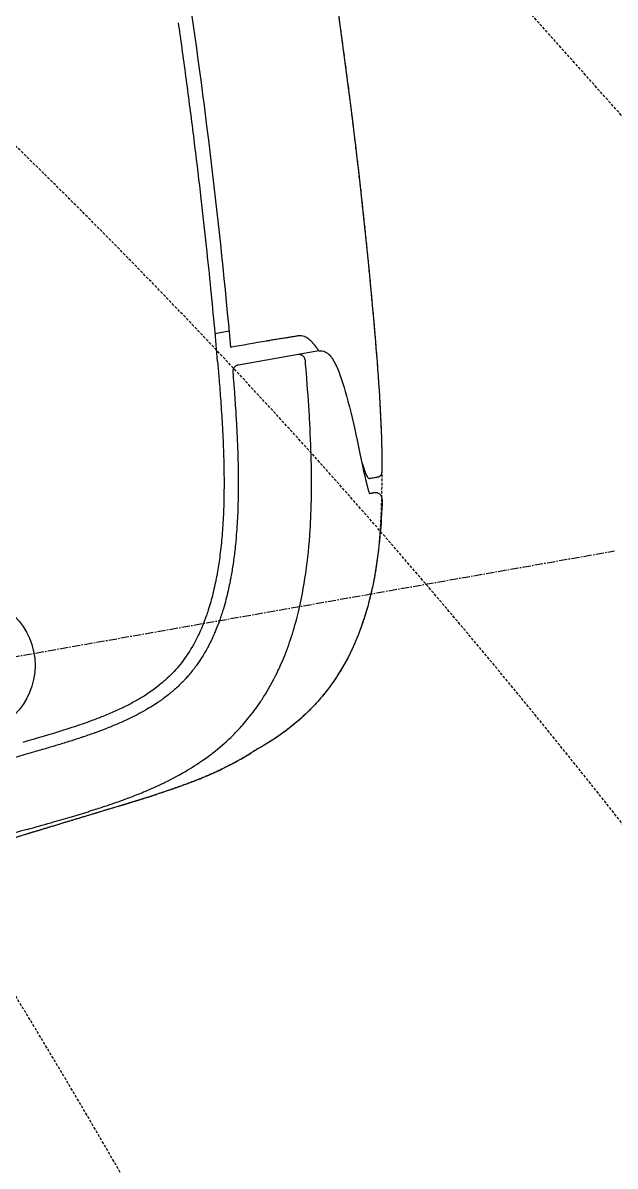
# Model space of a CAD drawing. Header units: millimetres. Extents: x 26027 to 581921, y 7230 to 233891.
# Drawn here: x 455163 to 455433, y 144431 to 144951 of the extents above; entities that cross this region are included whole.
import ezdxf

# ---------------------------------------------------------------- set-up
doc = ezdxf.new("R2010")
doc.units = ezdxf.units.MM
doc.header["$LTSCALE"] = 5
doc.linetypes.add('AXES2', pattern=[1.125, 0.75, -0.125, 0.125, -0.125])
doc.linetypes.add('CACHE', pattern=[0.375, 0.25, -0.125])
for name, color, linetype in [('GE-ANCHORAGE_FLOOR', 222, 'Continuous'), ('GE-EQUIPMENT', 140, 'Continuous'), ('GE-EQUIPMENT_INSERTION', 140, 'Continuous'), ('GE-EQUIPMENT_OUTLINE', 131, 'CACHE'), ('GE-MM-SCATTER_LINES', 222, 'CACHE')]:
    doc.layers.add(name, color=color, linetype=linetype)

# ---------------------------------------------------------------- blocks, each defined once
blk = doc.blocks.new('GE-EUR02460')
at = {"layer": 'GE-ANCHORAGE_FLOOR', "color": 83, "linetype": 'AXES2'}
blk.add_line((0, 518), (-1100, 518), dxfattribs=at)
at = {"layer": 'GE-ANCHORAGE_FLOOR'}
blk.add_circle((-800, 518), 31.75, dxfattribs=at)
at = {"layer": 'GE-EQUIPMENT'}
for p, q in [((-993.11, 441.96), (-993.11, 441.96)), ((-943.03, 407.76), (-943.03, 407.76)), ((-942.92, 408.99), (-942.92, 408.99)), ((-942.92, 408.99), (-942.92, 408.99)), ((-983.31, 405.04), (-946.15, 405.04)), ((-944.09, 394.29), (-944.09, 394.29)), ((-944.09, 394.29), (-944.09, 394.29))]:
    blk.add_line(p, q, dxfattribs=at)
for centre, major_axis, ratio, start_param, end_param in [((11178.52, 476.93), (-12178.44, -0.29), 0.000027, 6.282968, 6.28318), ((11251.94, 477.02), (-12224.5, 0), 0.000027, 0.030293, 0.030304), ((11234.42, 458.63), (-12236.35, 5.86), 0.00018, 6.282311, 6.283055), ((-946.02, 408.04), (2.99, -0.28), 0.016863, 6.282975, 6.283185), ((12.79, 395.13), (4617.49, -0.09), 0.000268, 1.7795, 1.783202), ((20.26, 388.72), (-4627.64, 0.04), 0.000069, 4.92101, 4.922417)]:
    blk.add_ellipse(centre, major_axis=major_axis, ratio=ratio, start_param=start_param, end_param=end_param, dxfattribs=at)
for points, knots in [([(-814.74, 596.36), (-782.04, 599.68), (-749.21, 602.41), (-681.55, 607.3), (-646.69, 609.4), (-611.78, 611.22)], [0, 0, 0, 0, 10.00169, 10.00169, 20.573479, 20.573479, 20.573479, 20.573479]), ([(-792.48, 601.09), (-793.26, 600.98), (-794.03, 600.88), (-794.79, 600.78), (-796.72, 600.53), (-798.59, 600.29), (-800.4, 600.06), (-800.43, 600.05), (-800.47, 600.05), (-800.5, 600.04), (-801.73, 599.88), (-802.94, 599.73), (-804.13, 599.58), (-804.2, 599.57), (-804.27, 599.56), (-804.33, 599.55), (-805.48, 599.41), (-806.61, 599.26), (-807.73, 599.12), (-807.87, 599.11), (-808.02, 599.09), (-808.17, 599.07), (-810.38, 598.79), (-812.53, 598.52), (-814.67, 598.26), (-815.18, 598.19), (-815.68, 598.13), (-816.18, 598.07), (-817.95, 597.85), (-819.72, 597.64), (-821.5, 597.42), (-822.68, 597.27), (-823.87, 597.13), (-825.07, 596.99), (-827.55, 596.69), (-830.1, 596.38), (-832.76, 596.06), (-833.82, 595.93), (-834.89, 595.81), (-835.99, 595.68), (-837.46, 595.5), (-838.96, 595.32), (-840.52, 595.14), (-842.25, 594.93), (-844.04, 594.72), (-845.89, 594.5), (-846.49, 594.43), (-847.09, 594.36), (-847.7, 594.29), (-849.5, 594.08), (-851.38, 593.85), (-858.99, 592.95)], [0, 0, 0, 0, 0.0352907, 0.0352907, 0.0352907, 0.1249779, 0.1249779, 0.1249779, 0.1265158, 0.1265158, 0.1265158, 0.1874804, 0.1874804, 0.1874804, 0.1909899, 0.1909899, 0.1909899, 0.249983, 0.249983, 0.249983, 0.2577199, 0.2577199, 0.2577199, 0.374988, 0.374988, 0.374988, 0.4026031, 0.4026031, 0.4026031, 0.4999931, 0.4999931, 0.4999931, 0.5644874, 0.5644874, 0.5644874, 0.6974537, 0.6974537, 0.6974537, 0.7500032, 0.7500032, 0.7500032, 0.8207299, 0.8207299, 0.8207299, 0.8994222, 0.8994222, 0.8994222, 0.9247413, 0.9247413, 0.9247413, 1, 1, 1, 1]), ([(-825.93, 595.19), (-829.07, 594.86), (-832.12, 594.53), (-835.09, 594.2), (-837.95, 593.87), (-840.73, 593.54), (-843.45, 593.2), (-844.13, 593.11), (-844.81, 593.02), (-845.48, 592.93), (-847.56, 592.66), (-849.6, 592.38), (-851.6, 592.08), (-854.6, 591.64), (-857.5, 591.17), (-860.31, 590.67), (-861.15, 590.52), (-861.98, 590.37), (-862.8, 590.22), (-865.24, 589.76), (-867.61, 589.27), (-869.92, 588.76), (-872.72, 588.13), (-875.41, 587.47), (-878.01, 586.76), (-878.81, 586.54), (-879.6, 586.32), (-880.39, 586.09), (-884.24, 584.97), (-887.87, 583.76), (-891.3, 582.45), (-891.46, 582.39), (-891.61, 582.33), (-891.76, 582.27), (-895.72, 580.74), (-899.43, 579.08), (-902.94, 577.27), (-903.28, 577.1), (-903.61, 576.92), (-903.95, 576.75), (-907.21, 575.02), (-910.3, 573.18), (-913.26, 571.19), (-914.43, 570.4), (-915.57, 569.6), (-916.7, 568.77), (-918.73, 567.28), (-920.7, 565.7), (-922.61, 564.05), (-924.96, 562.02), (-927.23, 559.88), (-929.43, 557.59), (-930.02, 556.97), (-930.61, 556.34), (-931.19, 555.7), (-933.94, 552.7), (-936.58, 549.46), (-939.13, 545.92), (-939.85, 544.92), (-940.56, 543.9), (-941.27, 542.85), (-943.07, 540.19), (-944.83, 537.35), (-946.55, 534.32), (-948.24, 531.34), (-949.89, 528.16), (-951.49, 524.77), (-952.16, 523.34), (-952.83, 521.88), (-953.49, 520.37), (-955.71, 515.28), (-957.84, 509.71), (-959.82, 503.7), (-959.83, 503.64), (-959.85, 503.58), (-959.87, 503.53), (-961.83, 497.56), (-963.64, 491.16), (-965.29, 484.3), (-965.65, 482.8), (-966, 481.28), (-966.35, 479.74), (-967.6, 474.16), (-968.75, 468.3), (-969.81, 462.12), (-970.18, 460), (-970.53, 457.84), (-970.88, 455.64), (-971.81, 449.67), (-972.67, 443.42), (-973.46, 436.89), (-973.6, 435.78), (-973.73, 434.67), (-973.86, 433.55), (-974.59, 427.3), (-975.27, 420.79), (-975.92, 413.99), (-976.1, 412.12), (-976.28, 410.23), (-976.45, 408.32)], [0.0000288, 0.0000288, 0.0000288, 0.0000288, 0.028373, 0.028373, 0.028373, 0.0556585, 0.0556585, 0.0556585, 0.0625, 0.0625, 0.0625, 0.0837319, 0.0837319, 0.0837319, 0.1155475, 0.1155475, 0.1155475, 0.125, 0.125, 0.125, 0.1532307, 0.1532307, 0.1532307, 0.1875, 0.1875, 0.1875, 0.1980735, 0.1980735, 0.1980735, 0.25, 0.25, 0.25, 0.2522836, 0.2522836, 0.2522836, 0.3125, 0.3125, 0.3125, 0.318309, 0.318309, 0.318309, 0.375, 0.375, 0.375, 0.3972826, 0.3972826, 0.3972826, 0.4375, 0.4375, 0.4375, 0.486726, 0.486726, 0.486726, 0.5, 0.5, 0.5, 0.5625, 0.5625, 0.5625, 0.5801209, 0.5801209, 0.5801209, 0.625, 0.625, 0.625, 0.6690286, 0.6690286, 0.6690286, 0.6875, 0.6875, 0.6875, 0.75, 0.75, 0.75, 0.7505951, 0.7505951, 0.7505951, 0.8125, 0.8125, 0.8125, 0.8260548, 0.8260548, 0.8260548, 0.875, 0.875, 0.875, 0.8918336, 0.8918336, 0.8918336, 0.9375, 0.9375, 0.9375, 0.9452198, 0.9452198, 0.9452198, 0.988186, 0.988186, 0.988186, 0.9999999, 0.9999999, 0.9999999, 0.9999999]), ([(-858.99, 592.95), (-859.09, 592.93), (-859.18, 592.92), (-859.28, 592.91), (-859.43, 592.89), (-859.59, 592.87), (-859.75, 592.85), (-859.94, 592.83), (-860.14, 592.81), (-860.33, 592.78), (-860.48, 592.77), (-860.64, 592.75), (-860.8, 592.73), (-860.86, 592.72), (-860.93, 592.71), (-860.99, 592.7), (-861.21, 592.68), (-861.42, 592.65), (-861.64, 592.62), (-861.85, 592.6), (-862.06, 592.57), (-862.27, 592.55), (-862.41, 592.53), (-862.55, 592.51), (-862.69, 592.5), (-862.76, 592.49), (-862.83, 592.48), (-862.9, 592.47), (-863.31, 592.42), (-863.71, 592.37), (-864.1, 592.32), (-864.88, 592.22), (-865.61, 592.13), (-866.31, 592.04), (-866.5, 592.02), (-866.68, 592), (-866.87, 591.97), (-867.36, 591.91), (-867.84, 591.85), (-868.3, 591.79), (-868.94, 591.71), (-869.55, 591.63), (-870.15, 591.55), (-870.57, 591.49), (-871, 591.44), (-871.42, 591.38), (-871.61, 591.36), (-871.79, 591.33), (-871.98, 591.31), (-872.6, 591.22), (-873.24, 591.14), (-873.91, 591.05), (-874.38, 590.98), (-874.87, 590.91), (-875.38, 590.84), (-875.59, 590.81), (-875.8, 590.78), (-876.02, 590.75)], [0, 0, 0, 0, 0.013532, 0.013532, 0.013532, 0.035849, 0.035849, 0.035849, 0.062517, 0.062517, 0.062517, 0.084423, 0.084423, 0.084423, 0.093768, 0.093768, 0.093768, 0.125019, 0.125019, 0.125019, 0.15627, 0.15627, 0.15627, 0.177128, 0.177128, 0.177128, 0.187521, 0.187521, 0.187521, 0.250023, 0.250023, 0.250023, 0.375027, 0.375027, 0.375027, 0.408567, 0.408567, 0.408567, 0.500031, 0.500031, 0.500031, 0.625035, 0.625035, 0.625035, 0.712209, 0.712209, 0.712209, 0.750039, 0.750039, 0.750039, 0.875043, 0.875043, 0.875043, 0.963361, 0.963361, 0.963361, 1, 1, 1, 1]), ([(-876.02, 590.75), (-881.82, 589.94), (-887.23, 589.08), (-892.35, 588.1), (-893.7, 587.84), (-895.02, 587.57), (-896.33, 587.29), (-897.46, 587.05), (-898.56, 586.81), (-899.66, 586.55), (-902, 586.01), (-904.3, 585.42), (-906.58, 584.77), (-909.2, 584.03), (-911.81, 583.21), (-914.44, 582.3), (-916.31, 581.65), (-918.19, 580.96), (-920.11, 580.21), (-923.74, 578.74)], [0, 0, 0, 0, 0.2637434, 0.2637434, 0.2637434, 0.3333333, 0.3333333, 0.3333333, 0.3929047, 0.3929047, 0.3929047, 0.5200009, 0.5200009, 0.5200009, 0.6666667, 0.6666667, 0.6666667, 0.7704513, 1, 1, 1, 1]), ([(-821.29, 562.5), (-818.54, 562.79), (-815.79, 563.08), (-813.03, 563.36), (-810.01, 563.67), (-806.99, 563.97), (-803.97, 564.27), (-800.65, 564.6), (-797.33, 564.92), (-794.01, 565.24), (-790.35, 565.58), (-786.69, 565.92), (-783.03, 566.26), (-779, 566.63), (-774.97, 566.99), (-770.94, 567.34), (-766.51, 567.73), (-762.07, 568.11), (-757.63, 568.48), (-752.76, 568.89), (-747.88, 569.28), (-743.01, 569.67), (-737.66, 570.1), (-732.3, 570.51), (-726.95, 570.92), (-721.08, 571.36), (-715.2, 571.79), (-709.32, 572.21), (-702.84, 572.67), (-696.36, 573.11), (-689.88, 573.55), (-682.72, 574.03), (-675.56, 574.49), (-668.39, 574.93), (-662.09, 575.33), (-655.79, 575.71), (-649.49, 576.08), (-647.85, 576.18), (-646.21, 576.27), (-644.58, 576.37), (-635.76, 576.88), (-626.93, 577.37), (-618.11, 577.84), (-608.29, 578.36), (-598.46, 578.86), (-588.63, 579.34), (-577.66, 579.88), (-566.69, 580.38), (-555.71, 580.87), (-543.43, 581.41), (-531.15, 581.92), (-518.86, 582.4), (-505.1, 582.94), (-491.33, 583.45), (-477.55, 583.92), (-467.74, 584.26), (-457.92, 584.58), (-448.1, 584.89), (-442.44, 585.06), (-436.77, 585.24), (-431.1, 585.4), (-413.67, 585.92), (-396.22, 586.39), (-378.77, 586.82), (-359.09, 587.31), (-339.4, 587.74), (-319.71, 588.13), (-297.38, 588.57), (-275.04, 588.95), (-252.7, 589.28), (-227.53, 589.66), (-202.36, 589.96), (-177.18, 590.21), (-149.17, 590.48), (-121.16, 590.68), (-93.13, 590.82), (-62.12, 590.97), (-31.09, 591.04), (-0.07, 591.04)], [0, 0, 0, 0, 0.010198, 0.010198, 0.010198, 0.021381, 0.021381, 0.021381, 0.033675, 0.033675, 0.033675, 0.047204, 0.047204, 0.047204, 0.062094, 0.062094, 0.062094, 0.07847, 0.07847, 0.07847, 0.096457, 0.096457, 0.096457, 0.116182, 0.116182, 0.116182, 0.137826, 0.137826, 0.137826, 0.161667, 0.161667, 0.161667, 0.187997, 0.187997, 0.187997, 0.211136, 0.211136, 0.211136, 0.217152, 0.217152, 0.217152, 0.249522, 0.249522, 0.249522, 0.285538, 0.285538, 0.285538, 0.325718, 0.325718, 0.325718, 0.370637, 0.370637, 0.370637, 0.420951, 0.420951, 0.420951, 0.456785, 0.456785, 0.456785, 0.477457, 0.477457, 0.477457, 0.541056, 0.541056, 0.541056, 0.612764, 0.612764, 0.612764, 0.694039, 0.694039, 0.694039, 0.78555, 0.78555, 0.78555, 0.887336, 0.887336, 0.887336, 1, 1, 1, 1]), ([(-999.9, 476.64), (-997.54, 487.82), (-994.71, 498.48), (-986.94, 520.09), (-981.71, 531.17), (-971.42, 545.77), (-967.86, 550.09), (-960.71, 557.34), (-957.25, 560.4), (-950.32, 565.66), (-946.88, 567.94), (-937.84, 573.13), (-931.95, 575.77), (-925.43, 578.15), (-924.59, 578.45), (-923.74, 578.74)], [0.000508, 0.000508, 0.000508, 0.000508, 3.702419, 3.702419, 7.786683, 7.786683, 9.594651, 9.594651, 11.029777, 11.029777, 12.268765, 12.268765, 14.160914, 14.160914, 14.444436, 14.444436, 14.444436, 14.444436]), ([(-943.03, 407.76), (-942.87, 409.56), (-942.69, 411.35), (-942.52, 413.15), (-942.44, 413.92), (-942.37, 414.7), (-942.29, 415.48), (-941.95, 418.81), (-941.61, 422.15), (-941.24, 425.47), (-941.08, 426.87), (-940.92, 428.26), (-940.76, 429.66), (-940.44, 432.37), (-940.11, 435.09), (-939.76, 437.8), (-939.54, 439.45), (-939.32, 441.09), (-939.09, 442.73), (-938.76, 445.12), (-938.41, 447.49), (-938.04, 449.87), (-937.79, 451.51), (-937.53, 453.14), (-937.25, 454.77), (-936.89, 456.93), (-936.51, 459.08), (-936.11, 461.22), (-935.83, 462.76), (-935.53, 464.31), (-935.22, 465.84), (-934.87, 467.6), (-934.5, 469.35), (-934.12, 471.1), (-933.76, 472.74), (-933.38, 474.37), (-932.99, 476), (-932.7, 477.21), (-932.4, 478.42), (-932.1, 479.62), (-931.61, 481.51), (-931.11, 483.4), (-930.57, 485.28), (-930.41, 485.87), (-930.24, 486.45), (-930.07, 487.04), (-929.43, 489.23), (-928.75, 491.41), (-928.03, 493.58), (-928.02, 493.62), (-928.01, 493.65), (-928, 493.69), (-927.36, 495.59), (-926.7, 497.49), (-926, 499.37), (-925.76, 500), (-925.53, 500.62), (-925.28, 501.25), (-924.86, 502.33), (-924.43, 503.41), (-923.99, 504.47), (-923.5, 505.67), (-922.98, 506.86), (-922.45, 508.05), (-922.31, 508.36), (-922.17, 508.68), (-922.02, 508.99), (-921.41, 510.34), (-920.77, 511.68), (-920.1, 513), (-919.91, 513.39), (-919.71, 513.77), (-919.52, 514.15), (-919.1, 514.96), (-918.67, 515.77), (-918.23, 516.57), (-917.66, 517.61), (-917.07, 518.64), (-916.46, 519.66), (-916.45, 519.69), (-916.43, 519.72), (-916.41, 519.75), (-915.83, 520.72), (-915.24, 521.68), (-914.63, 522.63), (-914.17, 523.34), (-913.7, 524.04), (-913.23, 524.74), (-913.11, 524.9), (-913, 525.07), (-912.88, 525.23), (-912.32, 526.03), (-911.75, 526.83), (-911.17, 527.61), (-910.69, 528.25), (-910.2, 528.88), (-909.7, 529.5), (-909.62, 529.6), (-909.54, 529.7), (-909.46, 529.8), (-908.91, 530.49), (-908.34, 531.16), (-907.77, 531.83), (-907.21, 532.47), (-906.65, 533.1), (-906.07, 533.72), (-905.99, 533.8), (-905.92, 533.88), (-905.85, 533.96), (-905.36, 534.48), (-904.87, 534.99), (-904.37, 535.49), (-903.8, 536.06), (-903.23, 536.61), (-902.65, 537.16), (-902.31, 537.48), (-901.96, 537.79), (-901.61, 538.11), (-901.38, 538.32), (-901.14, 538.53), (-900.9, 538.73), (-900.32, 539.25), (-899.72, 539.75), (-899.12, 540.24), (-898.51, 540.73), (-897.89, 541.21), (-897.27, 541.68), (-897.14, 541.78), (-897, 541.88), (-896.87, 541.98), (-896.37, 542.35), (-895.86, 542.71), (-895.35, 543.07), (-894.68, 543.54), (-894.01, 543.99), (-893.32, 544.43), (-892.68, 544.84), (-892.04, 545.25), (-891.38, 545.64), (-891.31, 545.68), (-891.24, 545.72), (-891.17, 545.76), (-890.41, 546.22), (-889.64, 546.65), (-888.87, 547.08), (-888.04, 547.53), (-887.2, 547.96), (-886.36, 548.38), (-885.89, 548.62), (-885.43, 548.84), (-884.95, 549.06), (-884.51, 549.27), (-884.07, 549.48), (-883.62, 549.68), (-882.62, 550.13), (-881.61, 550.56), (-880.6, 550.97), (-879.55, 551.4), (-878.5, 551.8), (-877.45, 552.18), (-877.34, 552.22), (-877.24, 552.26), (-877.14, 552.29), (-875.8, 552.78), (-874.44, 553.23), (-873.08, 553.66), (-871.75, 554.08), (-870.42, 554.48), (-869.08, 554.85), (-868.88, 554.9), (-868.67, 554.96), (-868.47, 555.01), (-866.8, 555.47), (-865.11, 555.89), (-863.41, 556.29), (-862.5, 556.5), (-861.58, 556.71), (-860.66, 556.91), (-859.78, 557.1), (-858.91, 557.28), (-858.02, 557.45), (-856.32, 557.8), (-854.6, 558.11), (-852.88, 558.41), (-852.71, 558.44), (-852.53, 558.47), (-852.36, 558.5), (-850.4, 558.84), (-848.43, 559.15), (-846.46, 559.45), (-846.26, 559.48), (-846.06, 559.51), (-845.86, 559.54), (-844.04, 559.81), (-842.22, 560.06), (-840.39, 560.3), (-840.11, 560.34), (-839.82, 560.37), (-839.54, 560.41), (-837.75, 560.64), (-835.96, 560.86), (-834.17, 561.08), (-834.02, 561.09), (-833.88, 561.11), (-833.74, 561.13), (-831.78, 561.36), (-829.82, 561.58), (-827.85, 561.8), (-827.84, 561.8), (-827.82, 561.8), (-827.8, 561.8), (-825.63, 562.04), (-823.46, 562.27), (-821.29, 562.5)], [0, 0, 0, 0, 0.023685, 0.023685, 0.023685, 0.0339214, 0.0339214, 0.0339214, 0.0779231, 0.0779231, 0.0779231, 0.0963572, 0.0963572, 0.0963572, 0.1323003, 0.1323003, 0.1323003, 0.1541223, 0.1541223, 0.1541223, 0.1857498, 0.1857498, 0.1857498, 0.2075486, 0.2075486, 0.2075486, 0.2363021, 0.2363021, 0.2363021, 0.2569805, 0.2569805, 0.2569805, 0.2805821, 0.2805821, 0.2805821, 0.3027235, 0.3027235, 0.3027235, 0.3191209, 0.3191209, 0.3191209, 0.3449533, 0.3449533, 0.3449533, 0.3530198, 0.3530198, 0.3530198, 0.3832492, 0.3832492, 0.3832492, 0.3837423, 0.3837423, 0.3837423, 0.4103478, 0.4103478, 0.4103478, 0.4192686, 0.4192686, 0.4192686, 0.4346427, 0.4346427, 0.4346427, 0.4518902, 0.4518902, 0.4518902, 0.4564948, 0.4564948, 0.4564948, 0.4762355, 0.4762355, 0.4762355, 0.4819809, 0.4819809, 0.4819809, 0.4941502, 0.4941502, 0.4941502, 0.5100449, 0.5100449, 0.5100449, 0.5105263, 0.5105263, 0.5105263, 0.5256246, 0.5256246, 0.5256246, 0.5369535, 0.5369535, 0.5369535, 0.5396506, 0.5396506, 0.5396506, 0.5528098, 0.5528098, 0.5528098, 0.5635369, 0.5635369, 0.5635369, 0.5652615, 0.5652615, 0.5652615, 0.5771578, 0.5771578, 0.5771578, 0.5886151, 0.5886151, 0.5886151, 0.5900988, 0.5900988, 0.5900988, 0.5997051, 0.5997051, 0.5997051, 0.6105221, 0.6105221, 0.6105221, 0.6168613, 0.6168613, 0.6168613, 0.6211597, 0.6211597, 0.6211597, 0.6317229, 0.6317229, 0.6317229, 0.6423367, 0.6423367, 0.6423367, 0.6446065, 0.6446065, 0.6446065, 0.6531123, 0.6531123, 0.6531123, 0.6641652, 0.6641652, 0.6641652, 0.674524, 0.674524, 0.674524, 0.675632, 0.675632, 0.675632, 0.6876756, 0.6876756, 0.6876756, 0.7004774, 0.7004774, 0.7004774, 0.707544, 0.707544, 0.707544, 0.7142109, 0.7142109, 0.7142109, 0.729066, 0.729066, 0.729066, 0.7443054, 0.7443054, 0.7443054, 0.7457617, 0.7457617, 0.7457617, 0.7650813, 0.7650813, 0.7650813, 0.7838618, 0.7838618, 0.7838618, 0.7866881, 0.7866881, 0.7866881, 0.8101051, 0.8101051, 0.8101051, 0.8227593, 0.8227593, 0.8227593, 0.8348152, 0.8348152, 0.8348152, 0.858227, 0.858227, 0.858227, 0.8605882, 0.8605882, 0.8605882, 0.8872601, 0.8872601, 0.8872601, 0.8899707, 0.8899707, 0.8899707, 0.9145821, 0.9145821, 0.9145821, 0.9183887, 0.9183887, 0.9183887, 0.9424738, 0.9424738, 0.9424738, 0.9444069, 0.9444069, 0.9444069, 0.9707066, 0.9707066, 0.9707066, 0.9709472, 0.9709472, 0.9709472, 1, 1, 1, 1]), ([(-876.37, 546.34), (-876.22, 546.4), (-876.07, 546.45), (-875.92, 546.51), (-875.55, 546.65), (-875.17, 546.79), (-874.79, 546.93), (-873.21, 547.51), (-871.55, 548.08), (-869.8, 548.61), (-868.03, 549.16), (-866.17, 549.68), (-864.24, 550.18), (-863.29, 550.42), (-862.33, 550.66), (-861.34, 550.89), (-860.36, 551.12), (-859.36, 551.35), (-858.34, 551.56), (-856.58, 551.94), (-854.75, 552.31), (-852.85, 552.65), (-851.22, 552.95), (-849.53, 553.24), (-847.78, 553.52), (-846.2, 553.78), (-844.58, 554.03), (-842.9, 554.27), (-842.87, 554.27), (-842.84, 554.28), (-842.8, 554.28), (-841.54, 554.46), (-840.25, 554.64), (-838.93, 554.81)], [0.7240588, 0.7240588, 0.7240588, 0.7240588, 0.7272727, 0.7272727, 0.7272727, 0.7352865, 0.7352865, 0.7352865, 0.7683366, 0.7683366, 0.7683366, 0.8018412, 0.8018412, 0.8018412, 0.8181818, 0.8181818, 0.8181818, 0.834489, 0.834489, 0.834489, 0.8627012, 0.8627012, 0.8627012, 0.8870597, 0.8870597, 0.8870597, 0.9090909, 0.9090909, 0.9090909, 0.9095124, 0.9095124, 0.9095124, 0.9261006, 0.9261006, 0.9261006, 0.9261006]), ([(-898.82, 532.26), (-897.74, 533.31), (-896.65, 534.3), (-895.55, 535.22), (-894.44, 536.16), (-893.32, 537.03), (-892.21, 537.84), (-891, 538.73), (-889.79, 539.54), (-888.61, 540.28), (-888.32, 540.45), (-888.04, 540.63), (-887.76, 540.8), (-887.35, 541.05), (-886.94, 541.29), (-886.54, 541.52)], [0.55526507, 0.55526507, 0.55526507, 0.55526507, 0.57918502, 0.57918502, 0.57918502, 0.60342122, 0.60342122, 0.60342122, 0.62993896, 0.62993896, 0.62993896, 0.63636364, 0.63636364, 0.63636364, 0.64564572, 0.64564572, 0.64564572, 0.64564572]), ([(-936.98, 402.69), (-936.75, 405.18), (-936.53, 407.62), (-936.3, 410.01), (-935.98, 413.29), (-935.66, 416.48), (-935.34, 419.57), (-934.95, 423.35), (-934.54, 426.97), (-934.13, 430.43), (-933.89, 432.42), (-933.66, 434.36), (-933.41, 436.24), (-933.16, 438.2), (-932.91, 440.1), (-932.65, 441.94), (-932.09, 445.95), (-931.52, 449.7), (-930.93, 453.26), (-930.42, 456.36), (-929.89, 459.3), (-929.34, 462.14), (-929.25, 462.61), (-929.16, 463.09), (-929.07, 463.56), (-928.41, 466.92), (-927.72, 470.12), (-927.02, 473.11), (-926.27, 476.37), (-925.5, 479.38), (-924.75, 482.1), (-924.75, 482.12), (-924.74, 482.13), (-924.74, 482.15), (-923.9, 485.21), (-923.09, 487.9), (-922.21, 490.63), (-921.48, 492.88), (-920.7, 495.15), (-919.76, 497.67), (-919.63, 498.02), (-919.49, 498.38), (-919.36, 498.74), (-918.44, 501.13), (-917.38, 503.7), (-916.2, 506.31), (-915.17, 508.59), (-914.04, 510.89), (-912.84, 513.12), (-912.39, 513.97), (-911.93, 514.8), (-911.46, 515.62)], [0.0007231, 0.0007231, 0.0007231, 0.0007231, 0.0187104, 0.0187104, 0.0187104, 0.0434225, 0.0434225, 0.0434225, 0.0735976, 0.0735976, 0.0735976, 0.0909091, 0.0909091, 0.0909091, 0.1089134, 0.1089134, 0.1089134, 0.14794, 0.14794, 0.14794, 0.1818182, 0.1818182, 0.1818182, 0.1875044, 0.1875044, 0.1875044, 0.228192, 0.228192, 0.228192, 0.2724677, 0.2724677, 0.2724677, 0.2727273, 0.2727273, 0.2727273, 0.3226137, 0.3226137, 0.3226137, 0.3636364, 0.3636364, 0.3636364, 0.3693879, 0.3693879, 0.3693879, 0.4074088, 0.4074088, 0.4074088, 0.4407041, 0.4407041, 0.4407041, 0.4533442, 0.4533442, 0.4533442, 0.4533442]), ([(-999.92, 476.64), (-999.99, 476.32), (-1000, 475.98), (-999.92, 475.33), (-999.83, 475.03), (-999.59, 474.49), (-999.43, 474.26), (-999.09, 473.85), (-998.91, 473.7), (-998.55, 473.44), (-998.4, 473.36), (-998.13, 473.24), (-998.03, 473.2), (-997.85, 473.14), (-997.77, 473.12), (-997.62, 473.08), (-997.56, 473.07), (-997.4, 473.04), (-997.35, 473.04), (-997.14, 473.01), (-997.14, 473.02), (-997.02, 473.01), (-997.03, 473.01), (-996.99, 473.01), (-996.97, 473.01), (-996.93, 473.01), (-996.91, 473.01), (-996.86, 473.01), (-996.83, 473.01), (-996.77, 473.01), (-996.74, 473.01), (-996.67, 473.01), (-996.63, 473.01), (-996.54, 473.01), (-996.5, 473.01), (-996.4, 473.01), (-996.35, 473.01), (-996.24, 473.01), (-996.18, 473.01), (-996.06, 473.01), (-995.99, 473.01), (-995.86, 473.01), (-995.78, 473.01), (-995.64, 473.01), (-995.56, 473.01), (-995.23, 473.01), (-994.94, 473.01), (-994.63, 473.01)], [1.57079048, 1.57079048, 1.57079048, 1.57079048, 1.5707997, 1.5707997, 1.57080866, 1.57080866, 1.57081922, 1.57081922, 1.57083371, 1.57083371, 1.570854, 1.570854, 1.57087722, 1.57087722, 1.57090544, 1.57090544, 1.5709497, 1.5709497, 1.57104743, 1.57104743, 1.57143585, 1.57143585, 1.57269633, 1.57269633, 1.57395684, 1.57395684, 1.57521734, 1.57521734, 1.57647785, 1.57647785, 1.57773835, 1.57773835, 1.57899885, 1.57899885, 1.58025935, 1.58025935, 1.58151985, 1.58151985, 1.58278035, 1.58278035, 1.58404085, 1.58404085, 1.58530135, 1.58530135, 1.58656185, 1.58656185, 1.59047221, 1.59047221, 1.59047221, 1.59047221]), ([(-983.31, 405.04), (-985.44, 405.18), (-986.82, 406.46), (-988.7, 409.24), (-989.33, 411.05), (-990.89, 417.05), (-991.57, 421.96), (-992.73, 434.06), (-993.09, 441.42), (-993.67, 456.81), (-993.8, 464.17), (-994.36, 471.91), (-994.63, 473.01), (-994.63, 473.01)], [0.155491, 0.155491, 0.155491, 0.155491, 3.148438, 3.148438, 6.706859, 6.706859, 12.792047, 12.792047, 20.503648, 20.503648, 30.837745, 30.837745, 38.011391, 38.011391, 38.011391, 38.011391]), ([(-1009.62, 402.13), (-1008.11, 418.9), (-1006.43, 435.82), (-1003.33, 456.28), (-1002.64, 460.43), (-1001.91, 464.49)], [0, 0, 0, 0, 5.05229, 5.05229, 6.354312, 6.354312, 6.354312, 6.354312]), ([(-995.96, 466.19), (-996.49, 466.19), (-996.98, 466.18), (-997.84, 466.18), (-998.21, 466.17), (-998.86, 466.17), (-999.13, 466.16), (-999.57, 466.15), (-999.74, 466.15), (-999.93, 466.14), (-999.99, 466.14), (-1000.1, 466.14), (-1000.13, 466.13), (-1000.27, 466.11), (-1000.32, 466.11), (-1000.55, 466.05), (-1000.65, 466.03), (-1000.98, 465.86), (-1001.13, 465.79), (-1001.51, 465.43), (-1001.76, 465.14), (-1001.91, 464.61), (-1001.92, 464.55), (-1001.93, 464.49)], [1.54517026, 1.54517026, 1.54517026, 1.54517026, 1.55028893, 1.55028893, 1.5554076, 1.5554076, 1.56052627, 1.56052627, 1.56564494, 1.56564494, 1.56820427, 1.56820427, 1.56948394, 1.56948394, 1.57012377, 1.57012377, 1.57044369, 1.57044369, 1.57060365, 1.57060365, 1.57074708, 1.57074708, 1.57076361, 1.57076361, 1.57076361, 1.57076361]), ([(-994.16, 461.35), (-994.24, 461.95), (-994.33, 462.49), (-994.42, 462.97), (-994.51, 463.44), (-994.59, 463.85), (-994.69, 464.22), (-994.77, 464.56), (-994.87, 464.86), (-994.96, 465.12), (-995.06, 465.36), (-995.15, 465.55), (-995.25, 465.71), (-995.35, 465.87), (-995.46, 465.99), (-995.57, 466.07), (-995.68, 466.15), (-995.81, 466.19), (-995.93, 466.19)], [0, 0, 0, 0, 0.1807334, 0.1807334, 0.1807334, 0.3557288, 0.3557288, 0.3557288, 0.5217498, 0.5217498, 0.5217498, 0.6794498, 0.6794498, 0.6794498, 0.8361826, 0.8361826, 0.8361826, 0.998316, 0.998316, 0.998316, 0.998316]), ([(-993.66, 457.95), (-993.7, 458.16), (-993.73, 458.37), (-993.76, 458.56), (-993.81, 458.86), (-993.85, 459.13), (-993.89, 459.37), (-993.9, 459.48), (-993.92, 459.58), (-993.93, 459.67), (-993.98, 460.03), (-994.03, 460.33), (-994.07, 460.59), (-994.11, 460.9), (-994.15, 461.14), (-994.16, 461.35)], [0.7117122, 0.7117122, 0.7117122, 0.7117122, 0.746853, 0.746853, 0.746853, 0.8, 0.8, 0.8, 0.8220883, 0.8220883, 0.8220883, 0.9036171, 0.9036171, 0.9036171, 1, 1, 1, 1]), ([(-976.45, 408.32), (-976.5, 407.79), (-976.4, 407.2), (-976.15, 406.7), (-975.91, 406.2), (-975.53, 405.78), (-975.06, 405.49), (-974.58, 405.19), (-974.01, 405.04), (-973.48, 405.04)], [0.0000031, 0.0000031, 0.0000031, 0.0000031, 0.3333333, 0.3333333, 0.3333333, 0.6666667, 0.6666667, 0.6666667, 0.9998351, 0.9998351, 0.9998351, 0.9998351]), ([(-946.15, 405.04), (-945.79, 405.04), (-945.57, 405.06), (-945.35, 405.11), (-945.15, 405.16), (-944.95, 405.23), (-944.77, 405.31), (-944.7, 405.34), (-944.63, 405.38), (-944.56, 405.42), (-944.47, 405.47), (-944.38, 405.53), (-944.29, 405.59), (-944.15, 405.68), (-944.03, 405.79), (-943.91, 405.91), (-943.8, 406.01), (-943.71, 406.12), (-943.62, 406.24), (-943.57, 406.3), (-943.53, 406.36), (-943.49, 406.42), (-943.46, 406.48), (-943.43, 406.53), (-943.39, 406.59), (-943.33, 406.7), (-943.27, 406.83), (-943.23, 406.95), (-943.18, 407.07), (-943.14, 407.2), (-943.1, 407.33), (-943.07, 407.47), (-943.05, 407.62), (-943.03, 407.76)], [0, 0, 0, 0, 0.1465753, 0.1465753, 0.1465753, 0.2821639, 0.2821639, 0.2821639, 0.3333333, 0.3333333, 0.3333333, 0.405452, 0.405452, 0.405452, 0.5162876, 0.5162876, 0.5162876, 0.6169604, 0.6169604, 0.6169604, 0.6666667, 0.6666667, 0.6666667, 0.7114599, 0.7114599, 0.7114599, 0.8038302, 0.8038302, 0.8038302, 0.898382, 0.898382, 0.898382, 1, 1, 1, 1]), ([(-1021.14, 118.13), (-1021.14, 151.47), (-1020.7, 184.81), (-1018.15, 279.54), (-1015.18, 340.96), (-1009.62, 402.13)], [0, 0, 0, 0, 10.000895, 10.000895, 28.428681, 28.428681, 28.428681, 28.428681]), ([(-983.31, 405.04), (-983.07, 404.51), (-982.81, 403.97), (-982.55, 403.46), (-982.11, 402.61), (-981.66, 401.8), (-981.2, 401.09), (-981.18, 401.06), (-981.16, 401.03), (-981.14, 401), (-980.65, 400.24), (-980.14, 399.58), (-979.65, 399.03), (-979.13, 398.46), (-978.62, 398.01), (-978.15, 397.67), (-978.15, 397.66), (-978.15, 397.66), (-978.15, 397.66), (-978.08, 397.61), (-978.01, 397.56), (-977.94, 397.52), (-977.5, 397.23), (-977.09, 397.04), (-976.72, 396.92), (-976.25, 396.77), (-975.83, 396.72), (-975.45, 396.72), (-975.45, 396.72), (-975.44, 396.72), (-975.44, 396.72)], [0.5565548, 0.5565548, 0.5565548, 0.5565548, 0.5981998, 0.5981998, 0.5981998, 0.6666667, 0.6666667, 0.6666667, 0.6695237, 0.6695237, 0.6695237, 0.7431203, 0.7431203, 0.7431203, 0.821248, 0.821248, 0.821248, 0.8214495, 0.8214495, 0.8214495, 0.8333333, 0.8333333, 0.8333333, 0.9071285, 0.9071285, 0.9071285, 0.9995753, 0.9995753, 0.9995753, 1, 1, 1, 1]), ([(-937.06, 401.81), (-937.52, 396.75), (-938.47, 385.8), (-939.34, 374.84), (-939.79, 368.95)], [0.0020616, 0.0020616, 0.0020616, 0.0020616, 0.0561254, 0.1189653, 0.1189653, 0.1189653, 0.1189653]), ([(-975.44, 396.72), (-974.92, 396.71), (-973.87, 396.71), (-972.24, 396.69), (-970.5, 396.67), (-968.58, 396.64), (-966.43, 396.6), (-964.26, 396.55), (-962.84, 396.51), (-962.19, 396.49)], [0, 0, 0, 0, 0.11921, 0.237814, 0.365323, 0.506609, 0.666269, 0.844412, 1, 1, 1, 1]), ([(-961.58, 396.44), (-961.63, 396.45), (-961.73, 396.45), (-961.92, 396.47), (-962.1, 396.48), (-962.17, 396.49), (-962.19, 396.49)], [0, 0, 0, 0, 0.165164, 0.343972, 0.701588, 1, 1, 1, 1]), ([(-960.63, 396.35), (-960.66, 396.36), (-960.87, 396.38), (-961.14, 396.4), (-961.4, 396.43), (-961.52, 396.44), (-961.58, 396.44), (-961.58, 396.44)], [0.000035, 0.000035, 0.000035, 0.000035, 0.0857916, 0.5343392, 0.758613, 0.9828868, 1, 1, 1, 1]), ([(-954.89, 118.68), (-954.89, 155.29), (-954.39, 192.05), (-951.74, 283.77), (-948.79, 341.27), (-943.91, 396.36)], [0.000012, 0.000012, 0.000012, 0.000012, 10.983008, 10.983008, 27.63797, 27.63797, 27.63797, 27.63797]), ([(-939.79, 368.95), (-940.28, 362.4), (-941.27, 348.61), (-942.66, 326.86), (-943.97, 303.1), (-945.15, 278.07), (-945.89, 259.18), (-946.25, 248.86), (-946.31, 247.06)], [0.1189653, 0.1189653, 0.1189653, 0.1189653, 0.1888131, 0.2659604, 0.3507005, 0.4419123, 0.532515, 0.5517116, 0.5517116, 0.5517116, 0.5517116])]:
    blk.add_open_spline(points, degree=3, knots=knots, dxfattribs=at)
for points in [[(-814.75, 596.36), (-818.47, 595.98), (-822.2, 595.59), (-825.92, 595.2)], [(-838.93, 554.81), (-832.54, 555.66), (-826.13, 556.36), (-819.71, 557.03)], [(-886.54, 541.52), (-883.28, 543.39), (-879.86, 544.98), (-876.37, 546.34)], [(-911.46, 515.62), (-907.98, 521.67), (-903.79, 527.41), (-898.82, 532.26)], [(-967.37, 475.08), (-967.37, 475.08), (-967.36, 475.08), (-967.36, 475.07)], [(-995.93, 466.19), (-995.94, 466.19), (-995.95, 466.19), (-995.96, 466.19)], [(-995.93, 466.19), (-995.93, 466.19), (-995.93, 466.19), (-995.93, 466.19)], [(-1009.62, 402.13), (-1009.62, 402.13), (-1009.62, 402.13), (-1009.62, 402.13)], [(-937.06, 401.81), (-937.04, 402), (-937.02, 402.2), (-937.01, 402.39)], [(-937.01, 402.39), (-937, 402.49), (-936.99, 402.59), (-936.98, 402.69)]]:
    blk.add_open_spline(points, degree=3, dxfattribs=at)
at = {"layer": 'GE-EQUIPMENT_OUTLINE'}
for points, knots in [([(-678.57, 624.02), (-682.41, 622.63), (-686.7, 621.26), (-695.03, 618.83), (-699.19, 617.71), (-711.72, 614.55), (-720.13, 612.69), (-739.17, 608.79), (-749.83, 606.85), (-792.48, 601.09), (-793.26, 600.98), (-794.03, 600.88), (-794.79, 600.78), (-796.72, 600.53), (-798.59, 600.29), (-800.4, 600.06), (-800.43, 600.05), (-800.47, 600.05), (-800.5, 600.04), (-801.73, 599.88), (-802.94, 599.73), (-804.13, 599.58), (-804.2, 599.57), (-804.27, 599.56), (-804.33, 599.55), (-805.48, 599.41), (-806.61, 599.26), (-807.73, 599.12), (-807.87, 599.11), (-808.02, 599.09), (-808.17, 599.07), (-810.38, 598.79), (-812.53, 598.52), (-814.67, 598.26), (-815.18, 598.19), (-815.68, 598.13), (-816.18, 598.07), (-817.95, 597.85), (-819.72, 597.64), (-821.5, 597.42), (-822.68, 597.27), (-823.87, 597.13), (-825.07, 596.99), (-827.55, 596.69), (-830.1, 596.38), (-832.76, 596.06), (-833.82, 595.93), (-834.89, 595.81), (-835.99, 595.68), (-837.46, 595.5), (-838.96, 595.32), (-840.52, 595.14), (-842.25, 594.93), (-844.04, 594.72), (-845.89, 594.5), (-846.49, 594.43), (-847.09, 594.36), (-847.7, 594.29), (-849.5, 594.08), (-851.38, 593.85), (-858.99, 592.95), (-859.09, 592.93), (-859.18, 592.92), (-859.28, 592.91), (-859.43, 592.89), (-859.59, 592.87), (-859.75, 592.85), (-859.94, 592.83), (-860.14, 592.81), (-860.33, 592.78), (-860.48, 592.77), (-860.64, 592.75), (-860.8, 592.73), (-860.86, 592.72), (-860.93, 592.71), (-860.99, 592.7), (-861.21, 592.68), (-861.42, 592.65), (-861.64, 592.62), (-861.85, 592.6), (-862.06, 592.57), (-862.27, 592.55), (-862.41, 592.53), (-862.55, 592.51), (-862.69, 592.5), (-862.76, 592.49), (-862.83, 592.48), (-862.9, 592.47), (-863.31, 592.42), (-863.71, 592.37), (-864.1, 592.32), (-864.88, 592.22), (-865.61, 592.13), (-866.31, 592.04), (-866.5, 592.02), (-866.68, 592), (-866.87, 591.97), (-867.36, 591.91), (-867.84, 591.85), (-868.3, 591.79), (-868.94, 591.71), (-869.55, 591.63), (-870.15, 591.55), (-870.57, 591.49), (-871, 591.44), (-871.42, 591.38), (-871.61, 591.36), (-871.79, 591.33), (-871.98, 591.31), (-872.6, 591.22), (-873.24, 591.14), (-873.91, 591.05), (-874.38, 590.98), (-874.87, 590.91), (-875.38, 590.84), (-875.59, 590.81), (-875.8, 590.78), (-876.02, 590.75)], [0, 0, 0, 0, 1.314174, 1.314174, 2.607331, 2.607331, 5.189529, 5.189529, 8.43926, 8.43926, 8.43926, 8.47455, 8.47455, 8.47455, 8.564238, 8.564238, 8.564238, 8.565776, 8.565776, 8.565776, 8.62674, 8.62674, 8.62674, 8.63025, 8.63025, 8.63025, 8.689243, 8.689243, 8.689243, 8.69698, 8.69698, 8.69698, 8.814248, 8.814248, 8.814248, 8.841863, 8.841863, 8.841863, 8.939253, 8.939253, 8.939253, 9.003747, 9.003747, 9.003747, 9.136713, 9.136713, 9.136713, 9.189263, 9.189263, 9.189263, 9.25999, 9.25999, 9.25999, 9.338682, 9.338682, 9.338682, 9.364001, 9.364001, 9.364001, 9.43926, 9.43926, 9.43926, 9.452791, 9.452791, 9.452791, 9.475109, 9.475109, 9.475109, 9.501777, 9.501777, 9.501777, 9.523683, 9.523683, 9.523683, 9.533028, 9.533028, 9.533028, 9.564279, 9.564279, 9.564279, 9.59553, 9.59553, 9.59553, 9.616388, 9.616388, 9.616388, 9.626781, 9.626781, 9.626781, 9.689283, 9.689283, 9.689283, 9.814287, 9.814287, 9.814287, 9.847827, 9.847827, 9.847827, 9.939291, 9.939291, 9.939291, 10.064295, 10.064295, 10.064295, 10.151469, 10.151469, 10.151469, 10.189299, 10.189299, 10.189299, 10.314303, 10.314303, 10.314303, 10.40262, 10.40262, 10.40262, 10.43926, 10.43926, 10.43926, 10.43926]), ([(-1009.62, 402.13), (-1008.11, 418.9), (-1006.43, 435.82), (-1003.33, 456.28), (-1002.64, 460.43), (-1001.91, 464.49), (-997.54, 487.82), (-994.71, 498.48), (-986.94, 520.09), (-981.71, 531.17), (-971.42, 545.77), (-967.86, 550.09), (-960.71, 557.34), (-957.25, 560.4), (-950.32, 565.66), (-946.88, 567.94), (-937.84, 573.13), (-931.95, 575.77), (-925.43, 578.15), (-924.59, 578.45), (-923.74, 578.74), (-920.11, 580.21), (-918.19, 580.96), (-916.31, 581.65), (-914.44, 582.3), (-911.81, 583.21), (-909.2, 584.03), (-906.58, 584.77), (-904.3, 585.42), (-902, 586.01), (-899.66, 586.55), (-898.56, 586.81), (-897.46, 587.05), (-896.33, 587.29), (-895.02, 587.57), (-893.7, 587.84), (-892.35, 588.1), (-887.23, 589.08), (-881.82, 589.94), (-876.02, 590.75)], [0, 0, 0, 0, 5.05229, 5.05229, 6.354312, 6.354312, 6.354312, 10.056222, 10.056222, 14.140486, 14.140486, 15.948454, 15.948454, 17.38358, 17.38358, 18.622568, 18.622568, 20.514718, 20.514718, 20.798239, 20.798239, 20.798239, 21.027788, 21.131573, 21.131573, 21.131573, 21.278238, 21.278238, 21.278238, 21.405335, 21.405335, 21.405335, 21.464906, 21.464906, 21.464906, 21.534496, 21.534496, 21.534496, 21.798239, 21.798239, 21.798239, 21.798239]), ([(-1021.14, 118.13), (-1021.14, 151.47), (-1020.7, 184.81), (-1018.15, 279.54), (-1015.18, 340.96), (-1009.62, 402.13)], [0, 0, 0, 0, 10.000895, 10.000895, 28.428681, 28.428681, 28.428681, 28.428681])]:
    blk.add_open_spline(points, degree=3, knots=knots, dxfattribs=at)
at = {"layer": 'GE-MM-SCATTER_LINES'}
for points in [[(-2657.84, -1614.18, -0.03216), (-1967.82, -837.68, -0.045456), (-931.79, 0, -0.017391), (-1419.64, 803.5, -0.062199), (-1906.08, 1991.62, -0.077787), (-1968.8, 2530.89, -0.097279)], [(-1466.76, 1888.64, 0.088425), (-1436.17, 1557.85, 0.041082), (-1231.51, 956.98, 0.040906), (-971.9, 450.32, 0.047008), (-626.75, 0, -0.002807), (-759.6, -108.25, 0.012361), (-1413.75, -644.22, 0.041749), (-1766.37, -1026.9, 0.085647), (-1925.71, -1345.48, 0.077165), (-1943.37, -1646.54, 0.130435), (-1805.3, -1934.62, 0.086237), (-1469.62, -2176.11, 0.063967), (-827.87, -2352.9, 0.036307), (-0.07, -2409.22, 0.036307), (827.73, -2352.9, 0.063967)], [(1218.9, -1448.61, -0.095966), (697.53, -1659.95, -0.054285), (-0.07, -1734.21, -0.054285), (-697.67, -1659.95, -0.095966), (-1219.04, -1448.61, -0.079904), (-1405.36, -1279.06, -0.183233), (-1481.68, -1091.7, -0.148539), (-1442.15, -872.37, -0.09937), (-1219.29, -618.84, -0.031823), (-892.67, -393.76, 0.002438), (-589.01, -183.01, 0.049751), (-386.94, 0, -0.117779), (-755.14, 569.2, -0.039275), (-939.21, 1115.68, -0.08037), (-980.06, 1454.55, -0.169962), (-883.43, 1681.18, -0.13336)]]:
    blk.add_lwpolyline(points, format="xyb", dxfattribs=at)

msp = doc.modelspace()

# ---------------------------------------------------------------- block references
at = {"layer": 'GE-EQUIPMENT_INSERTION', "rotation": 189.9999999999999}
msp.add_blockref('GE-EUR02460', (454259.3, 145029.81), dxfattribs=at)

doc.saveas('drawing.dxf')
